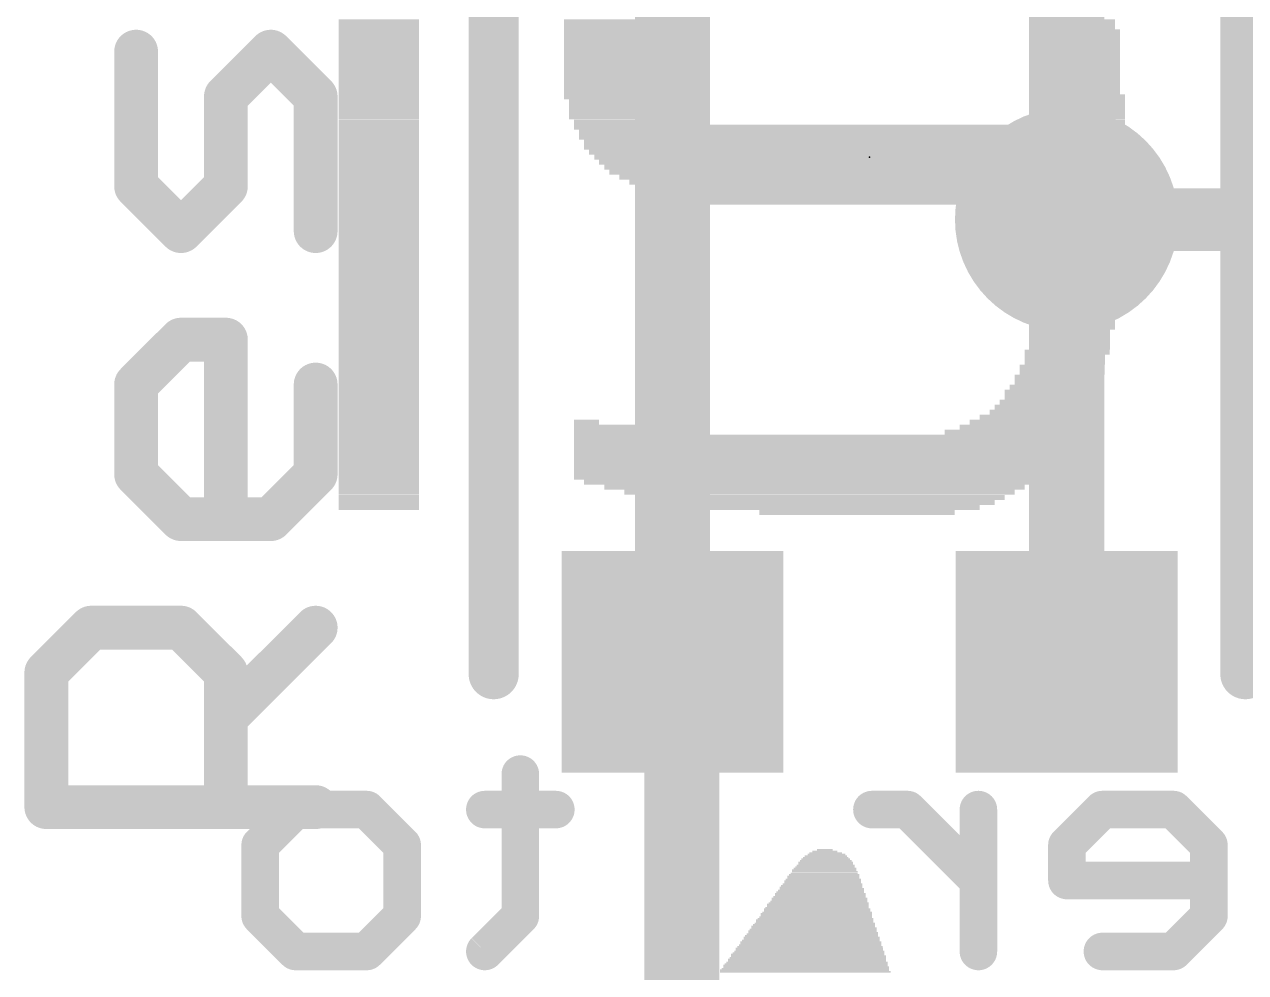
# Model space of a CAD drawing. Extents: x -6.8 to 73.8, y -5.2 to 32.2.
# Drawn here: x 1.65 to 6.606, y 8.119 to 11.968 of the extents above; entities that cross this region are included whole.
import ezdxf

# ---------------------------------------------------------------- set-up
doc = ezdxf.new("R2010")
doc.units = 0
for name, color, linetype in [('1', 12, 'CONTINUOUS'), ('16', 132, 'CONTINUOUS'), ('18', 110, 'CONTINUOUS'), ('21', 40, 'CONTINUOUS'), ('22', 6, 'CONTINUOUS'), ('23', 53, 'CONTINUOUS')]:
    doc.layers.add(name, color=color, linetype=linetype)

# ---------------------------------------------------------------- blocks, each defined once
blk = doc.blocks.new('RECT')
blk.add_solid([(-0.5, -0.5), (0.5, -0.5), (-0.5, 0.5), (0.5, 0.5)])
blk = doc.blocks.new('ROUNDV')
at = {"const_width": 0.5}
blk.add_lwpolyline([(0, -0.25, 1), (0, 0.25, 1), (0, -0.25)], format="xyb", dxfattribs=at)

msp = doc.modelspace()

# ---------------------------------------------------------------- linework, layer by layer
at = {"layer": '1', "const_width": 0.3048}
for points in [[(4.28, 9.38), (4.28, 13.48)], [(5.88, 11.176), (5.88, 13.48)], [(5.88, 9.38), (5.88, 11.176)], [(4.318, 9.342), (4.28, 9.38)], [(4.318, 7.62), (4.318, 9.342)]]:
    msp.add_lwpolyline(points, dxfattribs=at)
at = {"layer": '1', "const_width": 0.1524}
for points in [[(5.9562, 11.176, 1), (5.8038, 11.176)], [(5.8038, 11.176, 1), (5.9562, 11.176)], [(4.3339, 9.4339, 1), (4.2261, 9.3261)], [(4.3942, 9.342, 1), (4.2418, 9.342)], [(4.2641, 9.2881, 1), (4.3719, 9.3959)], [(4.2038, 9.38, 1), (4.3562, 9.38)], [(5.8038, 9.38, 1), (5.9562, 9.38)]]:
    msp.add_lwpolyline(points, format="xyb", dxfattribs=at)
at = {"layer": '16', "const_width": 0.254}
msp.add_lwpolyline([(16.256, 11.176), (5.88, 11.176)], dxfattribs=at)
at = {"layer": '16', "const_width": 0.127}
msp.add_lwpolyline([(5.88, 11.2395, 1), (5.88, 11.1125)], format="xyb", dxfattribs=at)
at = {"layer": '21'}
for points, const_width in [([(3.5546, 9.33), (3.5546, 13.53)], 0.2032), ([(6.6054, 13.53), (6.6054, 9.33)], 0.2032), ([(2.1033, 11.3113), (2.1033, 11.8579)], 0.1778), ([(2.6499, 11.8579), (2.4677, 11.6757)], 0.1778), ([(2.8321, 11.6757), (2.6499, 11.8579)], 0.1778), ([(2.4677, 11.6757), (2.4677, 11.3113)], 0.1778), ([(2.8321, 11.1291), (2.8321, 11.6757)], 0.1778), ([(2.2855, 11.1291), (2.1033, 11.3113)], 0.1778), ([(2.4677, 11.3113), (2.2855, 11.1291)], 0.1778), ([(2.1033, 10.5063), (2.2855, 10.6885)], 0.1778), ([(2.2855, 10.6885), (2.4677, 10.6885)], 0.1778), ([(2.4677, 10.6885), (2.4677, 9.9597)], 0.1778), ([(2.1033, 10.1419), (2.1033, 10.5063)], 0.1778), ([(2.8321, 10.5063), (2.8321, 10.1419)], 0.1778), ([(2.2855, 9.9597), (2.1033, 10.1419)], 0.1778), ([(2.8321, 10.1419), (2.6499, 9.9597)], 0.1778), ([(2.6499, 9.9597), (2.2855, 9.9597)], 0.1778), ([(1.739, 9.3369), (1.9212, 9.5191)], 0.1778), ([(1.9212, 9.5191), (2.2855, 9.5191)], 0.1778), ([(2.2855, 9.5191), (2.4677, 9.3369)], 0.1778), ([(2.4677, 9.1547), (2.8321, 9.5191)], 0.1778), ([(1.739, 8.7903), (1.739, 9.3369)], 0.1778), ([(2.4677, 9.3369), (2.4677, 8.7903)], 0.1778), ([(2.8321, 8.7903), (1.739, 8.7903)], 0.1778)]:
    msp.add_lwpolyline(points, dxfattribs=dict(at, const_width=const_width))
for points, const_width in [([(2.1478, 11.8579, 1), (2.0589, 11.8579)], 0.0889), ([(2.6813, 11.8893, 1), (2.6185, 11.8264)], 0.0889), ([(2.6813, 11.8264, 1), (2.6185, 11.8893)], 0.0889), ([(2.5122, 11.6757, 1), (2.4233, 11.6757)], 0.0889), ([(2.4363, 11.7071, 1), (2.4992, 11.6442)], 0.0889), ([(2.8765, 11.6757, 1), (2.7877, 11.6757)], 0.0889), ([(2.8007, 11.6442, 1), (2.8635, 11.7071)], 0.0889), ([(2.1348, 11.3427, 1), (2.0719, 11.2799)], 0.0889), ([(2.4992, 11.2799, 1), (2.4363, 11.3427)], 0.0889), ([(2.0589, 11.3113, 1), (2.1478, 11.3113)], 0.0889), ([(2.4233, 11.3113, 1), (2.5122, 11.3113)], 0.0889), ([(2.2541, 11.1605, 1), (2.317, 11.0977)], 0.0889), ([(2.2541, 11.0977, 1), (2.317, 11.1605)], 0.0889), ([(2.7877, 11.1291, 1), (2.8765, 11.1291)], 0.0889), ([(2.2855, 10.7329, 1), (2.2855, 10.644)], 0.0889), ([(2.317, 10.657, 1), (2.2541, 10.7199)], 0.0889), ([(2.5122, 10.6885, 1), (2.4233, 10.6885)], 0.0889), ([(2.4677, 10.644, 1), (2.4677, 10.7329)], 0.0889), ([(2.1478, 10.5063, 1), (2.0589, 10.5063)], 0.0889), ([(2.0719, 10.5377, 1), (2.1348, 10.4748)], 0.0889), ([(2.8765, 10.5063, 1), (2.7877, 10.5063)], 0.0889), ([(2.1348, 10.1733, 1), (2.0719, 10.1105)], 0.0889), ([(2.8635, 10.1105, 1), (2.8007, 10.1733)], 0.0889), ([(2.0589, 10.1419, 1), (2.1478, 10.1419)], 0.0889), ([(2.7877, 10.1419, 1), (2.8765, 10.1419)], 0.0889), ([(2.2855, 10.0041, 1), (2.2855, 9.9153)], 0.0889), ([(2.2541, 9.9283, 1), (2.317, 9.9911)], 0.0889), ([(2.6185, 9.9911, 1), (2.6813, 9.9283)], 0.0889), ([(2.6499, 9.9153, 1), (2.6499, 10.0041)], 0.0889), ([(2.4233, 9.9597, 1), (2.5122, 9.9597)], 0.0889), ([(1.9212, 9.5635, 1), (1.9212, 9.4746)], 0.0889), ([(1.9526, 9.4876, 1), (1.8897, 9.5505)], 0.0889), ([(2.317, 9.5505, 1), (2.2541, 9.4876)], 0.0889), ([(2.2855, 9.4746, 1), (2.2855, 9.5635)], 0.0889), ([(2.8635, 9.4876, 1), (2.8007, 9.5505)], 0.0889), ([(1.7834, 9.3369, 1), (1.6945, 9.3369)], 0.0889), ([(2.5122, 9.3369, 1), (2.4233, 9.3369)], 0.0889), ([(1.7075, 9.3683, 1), (1.7704, 9.3054)], 0.0889), ([(2.4363, 9.3054, 1), (2.4992, 9.3683)], 0.0889), ([(3.5038, 9.33, 1), (3.6054, 9.33)], 0.1016), ([(6.5546, 9.33, 1), (6.6562, 9.33)], 0.1016), ([(2.4363, 9.1861, 1), (2.4992, 9.1232)], 0.0889), ([(1.739, 8.8348, 1), (1.739, 8.7459)], 0.0889), ([(2.8321, 8.7459, 1), (2.8321, 8.8348)], 0.0889), ([(1.6945, 8.7903, 1), (1.7834, 8.7903)], 0.0889), ([(2.4233, 8.7903, 1), (2.5122, 8.7903)], 0.0889)]:
    msp.add_lwpolyline(points, format="xyb", dxfattribs=dict(at, const_width=const_width))
at = {"layer": '22', "const_width": 0.1524}
for points in [[(3.6627, 8.9245), (3.6627, 8.3483)], [(2.6069, 8.6364), (2.7509, 8.7804)], [(2.7509, 8.7804), (3.039, 8.7804)], [(3.039, 8.7804), (3.1831, 8.6364)], [(3.8068, 8.7804), (3.5187, 8.7804)], [(5.2338, 8.7804), (5.0897, 8.7804)], [(5.5219, 8.4923), (5.2338, 8.7804)], [(5.5219, 8.2042), (5.5219, 8.7804)], [(6.0252, 8.7804), (5.8812, 8.6364)], [(6.3134, 8.7804), (6.0252, 8.7804)], [(6.4574, 8.6364), (6.3134, 8.7804)], [(2.6069, 8.3483), (2.6069, 8.6364)], [(3.1831, 8.6364), (3.1831, 8.3483)], [(5.8812, 8.6364), (5.8812, 8.4923)], [(6.4574, 8.3483), (6.4574, 8.6364)], [(5.8812, 8.4923), (6.4574, 8.4923)], [(2.7509, 8.2042), (2.6069, 8.3483)], [(3.1831, 8.3483), (3.039, 8.2042)], [(3.6627, 8.3483), (3.5187, 8.2042)], [(6.3134, 8.2042), (6.4574, 8.3483)], [(3.039, 8.2042), (2.7509, 8.2042)], [(6.0252, 8.2042), (6.3134, 8.2042)]]:
    msp.add_lwpolyline(points, dxfattribs=at)
at = {"layer": '22', "const_width": 0.0762}
for points in [[(3.7008, 8.9245, 1), (3.6246, 8.9245)], [(2.7509, 8.8185, 1), (2.7509, 8.7423)], [(2.7779, 8.7535, 1), (2.724, 8.8074)], [(3.066, 8.8074, 1), (3.0121, 8.7535)], [(3.039, 8.7423, 1), (3.039, 8.8185)], [(3.5187, 8.8185, 1), (3.5187, 8.7423)], [(3.8068, 8.7423, 1), (3.8068, 8.8185)], [(5.0897, 8.8185, 1), (5.0897, 8.7423)], [(5.2607, 8.8074, 1), (5.2068, 8.7535)], [(5.2338, 8.7423, 1), (5.2338, 8.8185)], [(5.56, 8.7804, 1), (5.4838, 8.7804)], [(6.0252, 8.8185, 1), (6.0252, 8.7423)], [(6.0522, 8.7535, 1), (5.9983, 8.8074)], [(6.3403, 8.8074, 1), (6.2864, 8.7535)], [(6.3134, 8.7423, 1), (6.3134, 8.8185)], [(2.5799, 8.6633, 1), (2.6338, 8.6094)], [(2.645, 8.6364, 1), (2.5688, 8.6364)], [(3.2212, 8.6364, 1), (3.145, 8.6364)], [(3.1562, 8.6094, 1), (3.21, 8.6633)], [(5.8542, 8.6633, 1), (5.9081, 8.6094)], [(5.9193, 8.6364, 1), (5.8431, 8.6364)], [(6.4955, 8.6364, 1), (6.4193, 8.6364)], [(6.4305, 8.6094, 1), (6.4844, 8.6633)], [(5.495, 8.4654, 1), (5.5488, 8.5193)], [(5.8812, 8.5304, 1), (5.8812, 8.4542)], [(5.8431, 8.4923, 1), (5.9193, 8.4923)], [(6.4574, 8.4542, 1), (6.4574, 8.5304)], [(2.6338, 8.3752, 1), (2.5799, 8.3213)], [(2.5688, 8.3483, 1), (2.645, 8.3483)], [(3.145, 8.3483, 1), (3.2212, 8.3483)], [(3.21, 8.3213, 1), (3.1562, 8.3752)], [(3.6246, 8.3483, 1), (3.7008, 8.3483)], [(3.6897, 8.3213, 1), (3.6358, 8.3752)], [(6.4193, 8.3483, 1), (6.4955, 8.3483)], [(6.4844, 8.3213, 1), (6.4305, 8.3752)], [(2.7509, 8.2423, 1), (2.7509, 8.1661)], [(3.039, 8.1661, 1), (3.039, 8.2423)], [(6.0252, 8.2423, 1), (6.0252, 8.1661)], [(6.3134, 8.1661, 1), (6.3134, 8.2423)], [(2.724, 8.1773, 1), (2.7779, 8.2311)], [(3.0121, 8.2311, 1), (3.066, 8.1773)], [(3.4917, 8.2311, 1), (3.5456, 8.1773)], [(5.4838, 8.2042, 1), (5.56, 8.2042)], [(6.2864, 8.2311, 1), (6.3403, 8.1773)]]:
    msp.add_lwpolyline(points, format="xyb", dxfattribs=at)
at = {"layer": '23'}
msp.add_point((5.08, 11.43), dxfattribs=at)

# ---------------------------------------------------------------- block references
at = {"layer": '1', "xscale": 0.9, "yscale": 0.9, "rotation": 270}
for p in [(4.28, 9.38), (5.88, 9.38)]:
    msp.add_blockref('RECT', p, dxfattribs=at)
at = {"layer": '18', "xscale": 0.9064, "yscale": 0.9064}
msp.add_blockref('ROUNDV', (5.88, 11.176), dxfattribs=at)
msp.add_blockref('ROUNDV', (5.88, 11.176), dxfattribs=at)
at = {"layer": '21'}
for p, xscale, yscale in [((4.9022, 8.5725), 0.2096, 0.0064), ((4.9022, 8.5789), 0.1968, 0.0063), ((4.9022, 8.5852), 0.1842, 0.0064), ((4.9022, 8.5915), 0.1714, 0.0063), ((4.9054, 8.5979), 0.1524, 0.0064), ((4.9022, 8.6043), 0.1334, 0.0063), ((4.899, 8.6106), 0.1016, 0.0064), ((4.899, 8.617), 0.0635, 0.0063), ((4.8959, 8.5217), 0.2731, 0.0064), ((4.899, 8.5281), 0.2667, 0.0063), ((4.8959, 8.5344), 0.2603, 0.0064), ((4.899, 8.5408), 0.254, 0.0063), ((4.899, 8.5471), 0.2413, 0.0064), ((4.9022, 8.5534), 0.235, 0.0063), ((4.9022, 8.5662), 0.2222, 0.0063), ((4.9022, 8.5598), 0.2222, 0.0064), ((4.8895, 8.4772), 0.3238, 0.0063), ((4.8895, 8.49), 0.3112, 0.0063), ((4.8895, 8.4836), 0.3112, 0.0064), ((4.8927, 8.4963), 0.3048, 0.0064), ((4.8927, 8.509), 0.2921, 0.0064), ((4.8927, 8.5027), 0.2921, 0.0063), ((4.8959, 8.5153), 0.2857, 0.0063), ((4.8768, 8.4265), 0.3746, 0.0063), ((4.88, 8.4391), 0.3683, 0.0063), ((4.88, 8.4328), 0.3683, 0.0064), ((4.88, 8.4455), 0.3556, 0.0064), ((4.8832, 8.4519), 0.3493, 0.0063), ((4.8832, 8.4646), 0.3365, 0.0063), ((4.8864, 8.4582), 0.3429, 0.0064), ((4.8863, 8.4709), 0.3302, 0.0064), ((4.8673, 8.3757), 0.4318, 0.0063), ((4.8673, 8.382), 0.4191, 0.0064), ((4.8704, 8.3947), 0.4127, 0.0064), ((4.8704, 8.3884), 0.4127, 0.0063), ((4.8736, 8.401), 0.4064, 0.0063), ((4.8737, 8.4074), 0.3937, 0.0064), ((4.8768, 8.4201), 0.3874, 0.0064), ((4.8768, 8.4138), 0.3874, 0.0063), ((4.8578, 8.3312), 0.4763, 0.0064), ((4.8578, 8.3248), 0.4763, 0.0063), ((4.8609, 8.3376), 0.4699, 0.0063), ((4.8609, 8.3439), 0.4572, 0.0064), ((4.8641, 8.3566), 0.4508, 0.0064), ((4.8641, 8.3503), 0.4508, 0.0063), ((4.8673, 8.3629), 0.4445, 0.0063), ((4.8673, 8.3693), 0.4318, 0.0064), ((4.8482, 8.2741), 0.5334, 0.0063), ((4.8514, 8.2804), 0.527, 0.0064), ((4.8483, 8.2867), 0.5207, 0.0063), ((4.8514, 8.2931), 0.5144, 0.0064), ((4.8514, 8.3058), 0.5016, 0.0064), ((4.8546, 8.2995), 0.508, 0.0063), ((4.8546, 8.3122), 0.4953, 0.0063), ((4.8578, 8.3185), 0.4889, 0.0064), ((4.8387, 8.2296), 0.5778, 0.0064), ((4.8418, 8.2423), 0.5715, 0.0064), ((4.8418, 8.236), 0.5715, 0.0063), ((4.8419, 8.2486), 0.5588, 0.0063), ((4.8451, 8.2614), 0.5525, 0.0063), ((4.8451, 8.255), 0.5525, 0.0064), ((4.8451, 8.2677), 0.5397, 0.0064), ((4.8292, 8.1788), 0.635, 0.0064), ((4.8323, 8.1852), 0.6287, 0.0063), ((4.8292, 8.1915), 0.6223, 0.0064), ((4.8323, 8.1979), 0.6159, 0.0063), ((4.8355, 8.2042), 0.6096, 0.0064), ((4.8356, 8.2169), 0.5969, 0.0064), ((4.8356, 8.2105), 0.5969, 0.0063), ((4.8387, 8.2233), 0.5906, 0.0063), ((4.8165, 8.128), 0.6858, 0.0064), ((4.8197, 8.1343), 0.6795, 0.0063), ((4.8197, 8.1471), 0.6667, 0.0063), ((4.8228, 8.1407), 0.6731, 0.0064), ((4.8228, 8.1534), 0.6604, 0.0064), ((4.826, 8.1598), 0.654, 0.0063), ((4.826, 8.1724), 0.6414, 0.0063), ((4.826, 8.1661), 0.6414, 0.0064), ((4.8197, 8.1217), 0.6921, 0.0063)]:
    msp.add_blockref('RECT', p, dxfattribs=dict(at, xscale=xscale, yscale=yscale))
at = {"layer": '22', "yscale": 0.0203, "rotation": 180}
for p, xscale in [((3.0886, 11.9786), 0.3251), ((3.0886, 11.9583), 0.3251), ((3.0886, 11.938), 0.3251), ((4.003, 11.9786), 0.3251), ((4.003, 11.9583), 0.3251), ((4.003, 11.938), 0.3251), ((5.9334, 11.938), 0.3251), ((5.9233, 11.9786), 0.3048), ((5.9233, 11.9583), 0.3048), ((3.0886, 11.9177), 0.3251), ((3.0886, 11.8974), 0.3251), ((4.003, 11.9177), 0.3251), ((4.003, 11.8974), 0.3251), ((5.9334, 11.9177), 0.3251), ((5.9334, 11.8974), 0.3251), ((3.0886, 11.877), 0.3251), ((3.0886, 11.8567), 0.3251), ((3.0886, 11.8364), 0.3251), ((3.9929, 11.877), 0.3048), ((3.9929, 11.8567), 0.3048), ((4.003, 11.8364), 0.3251), ((5.9334, 11.877), 0.3251), ((5.9334, 11.8567), 0.3251), ((5.9334, 11.8364), 0.3251), ((3.0886, 11.8161), 0.3251), ((3.0886, 11.7958), 0.3251), ((4.003, 11.8161), 0.3251), ((4.003, 11.7958), 0.3251), ((5.9334, 11.8161), 0.3251), ((5.9334, 11.7958), 0.3251), ((3.0886, 11.7754), 0.3251), ((3.0886, 11.7551), 0.3251), ((4.003, 11.7754), 0.3251), ((4.003, 11.7551), 0.3251), ((5.9334, 11.7754), 0.3251), ((5.9436, 11.7551), 0.3048), ((3.0886, 11.7348), 0.3251), ((3.0886, 11.7145), 0.3251), ((3.0886, 11.6942), 0.3251), ((4.0132, 11.7348), 0.3454), ((4.0132, 11.7145), 0.3454), ((4.0132, 11.6942), 0.3454), ((5.9436, 11.7348), 0.3048), ((5.9436, 11.7145), 0.3048), ((5.9436, 11.6942), 0.3048), ((3.0886, 11.6738), 0.3251), ((3.0886, 11.6535), 0.3251), ((4.0234, 11.6738), 0.3658), ((4.0437, 11.6535), 0.3658), ((5.9538, 11.6738), 0.3251), ((5.9538, 11.6535), 0.3251), ((3.0886, 11.6332), 0.3251), ((3.0886, 11.6129), 0.3251), ((3.0886, 11.5926), 0.3251), ((4.0538, 11.6332), 0.3861), ((4.0945, 11.5926), 0.4674), ((4.0742, 11.6129), 0.4267), ((5.9538, 11.6332), 0.3251), ((5.9538, 11.6129), 0.3251), ((5.9538, 11.5926), 0.3251), ((3.0886, 11.5722), 0.3251), ((3.0886, 11.5519), 0.3251), ((4.1351, 11.5722), 0.508), ((4.9987, 11.5519), 2.2352), ((5.9538, 11.5722), 0.3251), ((3.0886, 11.5316), 0.3251), ((3.0886, 11.5113), 0.3251), ((3.0886, 11.491), 0.3251), ((5.0089, 11.5316), 2.2149), ((5.0089, 11.5113), 2.2149), ((5.019, 11.491), 2.1946), ((3.0886, 11.4706), 0.3251), ((3.0886, 11.4503), 0.3251), ((5.019, 11.4706), 2.1946), ((5.0292, 11.4503), 2.1742), ((3.0886, 11.43), 0.3251), ((3.0886, 11.4097), 0.3251), ((3.0886, 11.3894), 0.3251), ((5.0394, 11.43), 2.1539), ((5.0495, 11.4097), 2.1336), ((5.0597, 11.3894), 2.1133), ((3.0886, 11.369), 0.3251), ((3.0886, 11.3487), 0.3251), ((5.0698, 11.369), 2.093), ((5.0902, 11.3487), 2.0523), ((3.0886, 11.3284), 0.3251), ((3.0886, 11.3081), 0.3251), ((5.1105, 11.3284), 2.0117), ((5.1308, 11.3081), 1.971), ((3.0886, 11.2878), 0.3251), ((3.0886, 11.2674), 0.3251), ((3.0886, 11.2471), 0.3251), ((5.1511, 11.2878), 1.9304), ((5.1918, 11.2674), 1.8491), ((5.2527, 11.2471), 1.7272), ((3.0886, 11.2268), 0.3251), ((3.0886, 11.2065), 0.3251), ((5.9538, 11.2268), 0.3251), ((5.9538, 11.2065), 0.3251), ((3.0886, 11.1862), 0.3251), ((3.0886, 11.1658), 0.3251), ((3.0886, 11.1455), 0.3251), ((5.9538, 11.1862), 0.3251), ((5.9436, 11.1658), 0.3048), ((5.9436, 11.1455), 0.3048), ((3.0886, 11.1252), 0.3251), ((3.0886, 11.1049), 0.3251), ((5.9436, 11.1252), 0.3048), ((5.9436, 11.1049), 0.3048), ((3.0886, 11.0846), 0.3251), ((3.0886, 11.0642), 0.3251), ((3.0886, 11.0439), 0.3251), ((5.9436, 11.0846), 0.3048), ((5.9436, 11.0642), 0.3048), ((5.9436, 11.0439), 0.3048), ((3.0886, 11.0236), 0.3251), ((3.0886, 11.0033), 0.3251), ((5.9334, 11.0236), 0.3251), ((5.9334, 11.0033), 0.3251), ((3.0886, 10.983), 0.3251), ((3.0886, 10.9626), 0.3251), ((5.9334, 10.983), 0.3251), ((5.9334, 10.9626), 0.3251), ((3.0886, 10.9423), 0.3251), ((3.0886, 10.922), 0.3251), ((3.0886, 10.9017), 0.3251), ((5.9334, 10.9423), 0.3251), ((5.9334, 10.922), 0.3251), ((5.9334, 10.9017), 0.3251), ((3.0886, 10.8814), 0.3251), ((3.0886, 10.861), 0.3251), ((5.9334, 10.8814), 0.3251), ((5.9233, 10.861), 0.3048), ((3.0886, 10.8407), 0.3251), ((3.0886, 10.8204), 0.3251), ((3.0886, 10.8001), 0.3251), ((5.9131, 10.8204), 0.3251), ((5.9131, 10.8001), 0.3251), ((5.9233, 10.8407), 0.3048), ((3.0886, 10.7798), 0.3251), ((3.0886, 10.7594), 0.3251), ((5.9131, 10.7798), 0.3251), ((5.9131, 10.7594), 0.3251), ((3.0886, 10.7391), 0.3251), ((3.0886, 10.7188), 0.3251), ((3.0886, 10.6985), 0.3251), ((5.8928, 10.7188), 0.3251), ((5.8928, 10.6985), 0.3251), ((5.9131, 10.7391), 0.3251), ((3.0886, 10.6782), 0.3251), ((3.0886, 10.6578), 0.3251), ((5.8928, 10.6782), 0.3251), ((5.8928, 10.6578), 0.3251), ((3.0886, 10.6375), 0.3251), ((3.0886, 10.6172), 0.3251), ((3.0886, 10.5969), 0.3251), ((5.8826, 10.6375), 0.3454), ((5.8725, 10.6172), 0.3251), ((5.8725, 10.5969), 0.3251), ((3.0886, 10.5766), 0.3251), ((3.0886, 10.5562), 0.3251), ((5.8623, 10.5766), 0.3454), ((5.8623, 10.5562), 0.3454), ((3.0886, 10.5359), 0.3251), ((3.0886, 10.5156), 0.3251), ((5.842, 10.5359), 0.3454), ((5.842, 10.5156), 0.3454), ((3.0886, 10.4953), 0.3251), ((3.0886, 10.475), 0.3251), ((3.0886, 10.4546), 0.3251), ((5.8115, 10.475), 0.3658), ((5.8115, 10.4546), 0.3658), ((5.8318, 10.4953), 0.3658), ((3.0886, 10.4343), 0.3251), ((3.0886, 10.414), 0.3251), ((5.781, 10.414), 0.3861), ((5.8014, 10.4343), 0.3861), ((3.0886, 10.3937), 0.3251), ((3.0886, 10.3734), 0.3251), ((3.0886, 10.353), 0.3251), ((3.9319, 10.353), 0.1016), ((5.7201, 10.353), 0.4674), ((5.7404, 10.3734), 0.4267), ((5.7709, 10.3937), 0.4064), ((3.0886, 10.3327), 0.3251), ((3.0886, 10.3124), 0.3251), ((4.0234, 10.3327), 0.2845), ((4.1453, 10.3124), 0.5283), ((5.6591, 10.3124), 0.5486), ((5.6896, 10.3327), 0.4877), ((3.0886, 10.2921), 0.3251), ((3.0886, 10.2718), 0.3251), ((3.0886, 10.2514), 0.3251), ((4.8971, 10.2921), 2.032), ((4.8971, 10.2718), 2.032), ((4.887, 10.2514), 2.0117), ((3.0886, 10.2311), 0.3251), ((3.0886, 10.2108), 0.3251), ((4.8768, 10.2311), 1.9914), ((4.8666, 10.2108), 1.971), ((3.0886, 10.1905), 0.3251), ((3.0886, 10.1702), 0.3251), ((4.8565, 10.1905), 1.9507), ((4.8463, 10.1702), 1.9304), ((3.0886, 10.1498), 0.3251), ((3.0886, 10.1295), 0.3251), ((3.0886, 10.1092), 0.3251), ((4.8362, 10.1498), 1.9101), ((4.826, 10.1295), 1.8898), ((4.8362, 10.1092), 1.8288), ((3.0886, 10.0889), 0.3251), ((3.0886, 10.0686), 0.3251), ((4.8565, 10.0889), 1.7069), ((4.8768, 10.0686), 1.585), ((3.0886, 10.0482), 0.3251), ((3.0886, 10.0279), 0.3251), ((3.0886, 10.0076), 0.3251), ((4.9073, 10.0482), 1.4427), ((4.9378, 10.0279), 1.3005), ((4.9784, 10.0076), 1.0973), ((5.0292, 9.9873), 0.7925)]:
    msp.add_blockref('RECT', p, dxfattribs=dict(at, xscale=xscale))

doc.saveas('drawing.dxf')
